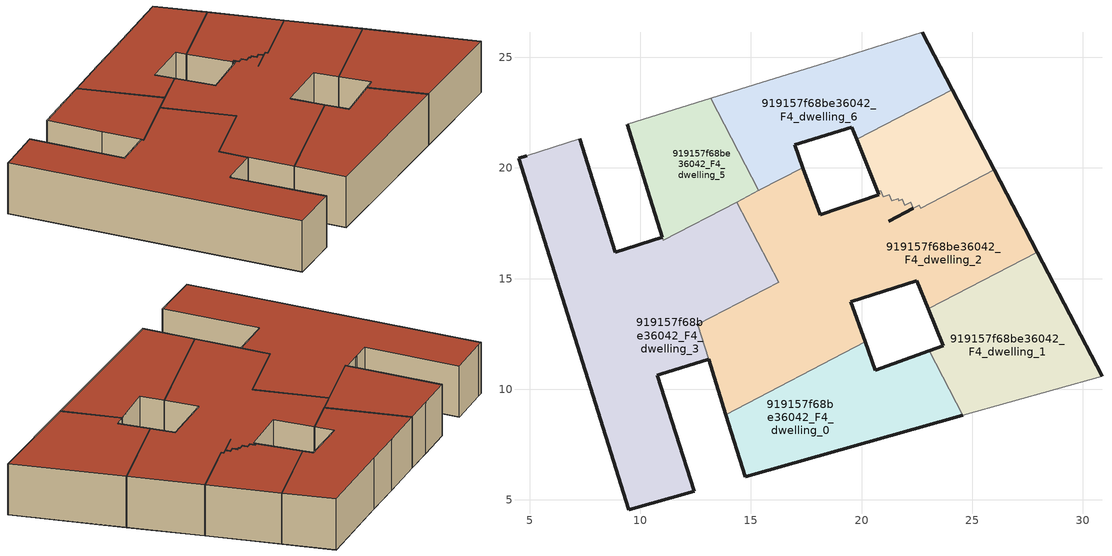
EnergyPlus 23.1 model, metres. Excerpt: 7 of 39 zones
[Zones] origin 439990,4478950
919157f68be36042_F4_dwelling_0
 floor to 919157f68be36042_F3_dwelling_3 (EU_floor_Construction): 19.66,7.43 18.47,11.26 14.4,9.13 15.31,6.21 z12
 floor to 919157f68be36042_F3_dwelling_5 (EU_floor_Construction): 22.14,8.13 21.23,11.08 20.63,10.87 20.17,12.14 18.47,11.26 19.66,7.43 z12
 floor to 919157f68be36042_F3_dwelling_1 (EU_floor_Construction): 15.31,6.21 14.4,9.13 13.87,8.86 14.75,6.05 z12
 floor to 919157f68be36042_F3_dwelling_7 (EU_floor_Construction): 24.57,8.82 23.05,11.74 21.23,11.08 22.14,8.13 z12
 wall outside (EU_wall_Construction): 20.17,12.14 20.63,10.87 23.05,11.74 / 24.57,8.82 14.75,6.05 13.87,8.86 z12:15
 wall to 919157f68be36042_F4_dwelling_1 (EU_wall_Construction): 23.05,11.74 24.57,8.82 z12:15
 wall to 919157f68be36042_F4_dwelling_2 (EU_wall_Construction): 13.87,8.86 20.17,12.14 z12:15
 roof outside (EU_roof_Construction): 23.05,11.74 24.57,8.82 14.75,6.05 13.87,8.86 20.17,12.14 20.63,10.87 z15
919157f68be36042_F4_dwelling_1
 floor to 919157f68be36042_F3_dwelling_7 (EU_floor_Construction): 30.86,10.59 28.48,15.14 23.08,13.46 23.69,11.96 23.05,11.74 24.57,8.82 z12
 floor to 919157f68be36042_F3_dwelling_6 (EU_floor_Construction): 28.48,15.14 27.93,16.2 23.01,13.63 23.08,13.46 z12
 wall outside (EU_wall_Construction): 27.93,16.2 30.86,10.59 / 23.05,11.74 23.69,11.96 23.01,13.63 z12:15
 wall to 919157f68be36042_F4_dwelling_2 (EU_wall_Construction): 23.01,13.63 27.93,16.2 z12:15
 wall adiabatic (EU_wall_Construction): 30.86,10.59 24.57,8.82 z12:15
 roof outside (EU_roof_Construction): 27.93,16.2 30.86,10.59 24.57,8.82 23.05,11.74 23.69,11.96 23.01,13.63 z15
919157f68be36042_F4_dwelling_2
 floor to 919157f68be36042_F3_dwelling_6 (EU_floor_Construction): 27.93,16.2 25.99,19.92 24.27,19.02 24.6,17.98 19.57,16.42 20.26,14.19 22.5,14.89 23.01,13.63 z12
 floor to 919157f68be36042_F3_dwelling_3 (EU_floor_Construction): 18.47,11.26 17.13,15.55 16.05,15.21 16.25,14.83 13.13,13.2 14.4,9.13 z12
 floor to 919157f68be36042_F3_dwelling_4 (EU_floor_Construction): 17.89,18.56 17.35,20.02 15.97,19.3 16.34,18.08 z12
 floor to 919157f68be36042_F3_dwelling_1 (EU_floor_Construction): 14.4,9.13 13.13,13.2 12.6,12.92 13.87,8.86 z12
 floor to 919157f68be36042_F3_dwelling_5 (EU_floor_Construction): 20.17,12.14 19.52,13.95 20.26,14.19 19.57,16.42 24.6,17.98 24.27,19.02 22.66,18.18 22.6,18.32 21.23,17.6 22.33,18.18 22.22,18.45 21.95,18.31 21.83,18.59 21.69,18.52 21.65,18.61 21.37,18.51 21.26,18.79 20.97,18.69 20.86,18.97 20.72,18.92 20.78,18.78 18.14,17.88 17.89,18.56 16.34,18.08 18.47,11.26 z12
 floor to 919157f68be36042_F3_dwelling_2 (EU_floor_Construction): 17.13,15.55 15.97,19.3 14.36,18.46 16.05,15.21 z12
 wall outside (EU_wall_Construction): 17.35,20.02 18.14,17.88 20.78,18.78 20.72,18.92 / 25.99,19.92 27.93,16.2 / 23.01,13.63 22.5,14.89 19.52,13.95 20.17,12.14 / 13.87,8.86 13.09,11.35 z12:15; 12.61,12.93,15 12.6,12.92,12 12.61,12.93,12
 wall to 919157f68be36042_F4_dwelling_3 (EU_wall_Construction): 12.61,12.93 16.25,14.83 14.36,18.46 / 13.09,11.35 12.6,12.92 z12:15
 wall to 919157f68be36042_F4_dwelling_4 (EU_wall_Construction): 20.72,18.92 20.86,18.97 20.97,18.69 21.26,18.79 21.37,18.51 21.65,18.61 21.69,18.52 21.83,18.59 21.95,18.31 22.22,18.45 22.33,18.18 22.6,18.32 22.66,18.18 25.99,19.92 z12:15
 wall to 919157f68be36042_F4_dwelling_6 (EU_wall_Construction): 15.36,18.98 17.35,20.02 z12:15
 wall to 919157f68be36042_F4_dwelling_5 (EU_wall_Construction): 14.36,18.46 15.36,18.98 z12:15
 roof outside (EU_roof_Construction): 25.99,19.92 27.93,16.2 23.01,13.63 22.5,14.89 19.52,13.95 20.17,12.14 13.87,8.86 12.61,12.93 16.25,14.83 14.36,18.46 17.35,20.02 18.14,17.88 20.78,18.78 20.72,18.92 20.86,18.97 20.97,18.69 21.26,18.79 21.37,18.51 21.65,18.61 21.69,18.52 21.83,18.59 21.95,18.31 22.22,18.45 22.33,18.18 22.6,18.32 22.66,18.18 z15
919157f68be36042_F4_dwelling_3
 floor to 919157f68be36042_F3_dwelling_0 (EU_floor_Construction): 12.76,14.39 11.9,17.17 11.05,16.73 10.35,18.97 11,16.86 9.93,16.53 9.87,16.5 8.87,16.19 7.27,21.32 4.87,20.55 4.5,20.44 6.97,12.59 z12
 floor to 919157f68be36042_F3_dwelling_1 (EU_floor_Construction): 12.44,5.41 10.77,10.62 13.09,11.35 12.6,12.92 13.13,13.2 12.76,14.39 6.97,12.59 9.49,4.56 z12
 floor to 919157f68be36042_F3_dwelling_2 (EU_floor_Construction): 16.05,15.21 14.36,18.46 11.9,17.17 12.82,14.21 z12
 floor to 919157f68be36042_F3_dwelling_3 (EU_floor_Construction): 16.25,14.83 16.05,15.21 12.82,14.21 13.13,13.2 z12
 wall outside (EU_wall_Construction): 7.27,21.32 8.87,16.19 9.87,16.5 10,16.55 11,16.86 10.35,18.97 / 13.09,11.35 10.91,10.67 10.77,10.62 12.44,5.41 9.49,4.56 4.5,20.44 4.87,20.55 z12:15; 12.61,12.93,15 12.61,12.93,12 12.6,12.92,12
 wall adiabatic (EU_wall_Construction): 4.87,20.55 7.27,21.32 z12:15
 wall to 919157f68be36042_F4_dwelling_5 (EU_wall_Construction): 10.35,18.97 11.05,16.73 14.36,18.46 z12:15
 roof outside (EU_roof_Construction): 14.36,18.46 16.25,14.83 12.6,12.92 13.09,11.35 10.91,10.67 10.77,10.62 12.44,5.41 9.49,4.56 4.5,20.44 4.87,20.55 7.27,21.32 8.87,16.19 9.87,16.5 10,16.55 11,16.86 10.35,18.97 11.05,16.73 z15
919157f68be36042_F4_dwelling_4
 floor to 919157f68be36042_F3_dwelling_6 (EU_floor_Construction): 25.99,19.92 24.1,23.54 23.04,22.99 24.27,19.02 z12
 floor to 919157f68be36042_F3_dwelling_4 (EU_floor_Construction): 23.84,20.41 23.04,22.99 19.78,21.29 20.53,19.39 z12
 floor to 919157f68be36042_F3_dwelling_5 (EU_floor_Construction): 24.27,19.02 23.84,20.41 20.53,19.39 20.72,18.92 20.86,18.97 20.97,18.69 21.26,18.79 21.37,18.51 21.65,18.61 21.69,18.52 21.83,18.59 21.95,18.31 22.22,18.45 22.33,18.18 21.23,17.6 22.6,18.32 22.66,18.18 z12
 wall outside (EU_wall_Construction): 20.72,18.92 19.78,21.29 / 24.1,23.54 25.99,19.92 / 21.23,17.6 22.33,18.18 21.23,17.6 z12:15
 wall to 919157f68be36042_F4_dwelling_6 (EU_wall_Construction): 19.78,21.29 24.1,23.54 z12:15
 roof outside (EU_roof_Construction): 24.1,23.54 25.99,19.92 22.66,18.18 22.6,18.32 21.23,17.6 22.33,18.18 22.22,18.45 21.95,18.31 21.83,18.59 21.69,18.52 21.65,18.61 21.37,18.51 21.26,18.79 20.97,18.69 20.86,18.97 20.72,18.92 19.78,21.29 z15
919157f68be36042_F4_dwelling_5
 floor to 919157f68be36042_F3_dwelling_2 (EU_floor_Construction): 15.36,18.98 13.18,23.15 11.51,22.63 10.32,22.25 11.9,17.17 z12
 floor to 919157f68be36042_F3_dwelling_0 (EU_floor_Construction): 11.9,17.17 10.32,22.25 9.41,21.97 10.39,18.83 10.35,18.97 11.05,16.73 z12
 wall outside (EU_wall_Construction): 10.34,18.97 9.41,21.97 z12:15
 wall adiabatic (EU_wall_Construction): 9.41,21.97 11.51,22.63 13.18,23.16 z12:15
 wall to 919157f68be36042_F4_dwelling_6 (EU_wall_Construction): 13.18,23.16 15.36,18.98 z12:15
 roof outside (EU_roof_Construction): 13.18,23.16 15.36,18.98 11.05,16.73 10.34,18.97 9.41,21.97 11.51,22.63 z15
919157f68be36042_F4_dwelling_6
 floor to 919157f68be36042_F3_dwelling_4 (EU_floor_Construction): 23.04,22.99 22.13,25.93 18.02,24.64 15.8,23.97 14.63,23.61 15.97,19.3 17.35,20.02 16.97,21.04 19.56,21.83 19.78,21.29 z12
 floor to 919157f68be36042_F3_dwelling_2 (EU_floor_Construction): 15.97,19.3 14.63,23.61 13.18,23.15 15.36,18.98 z12
 floor to 919157f68be36042_F3_dwelling_6 (EU_floor_Construction): 24.1,23.54 22.75,26.12 22.13,25.93 23.04,22.99 z12
 wall outside (EU_wall_Construction): 22.75,26.12 24.1,23.54 / 19.78,21.29 19.56,21.83 16.97,21.04 17.35,20.02 z12:15
 wall adiabatic (EU_wall_Construction): 13.18,23.16 15.8,23.97 18.02,24.64 22.75,26.12 z12:15
 roof outside (EU_roof_Construction): 22.75,26.12 24.1,23.54 19.78,21.29 19.56,21.83 16.97,21.04 17.35,20.02 15.36,18.98 13.18,23.16 15.8,23.97 18.02,24.64 z15
[Building]
EU S2 Campaign: North Axis=0; Terrain=City; Solar Distribution=FullExterior
[Site:Location]
Madrid: Latitude=40.5; Longitude=-3.5; Time Zone=1; Elevation=609
[SizingPeriod:WeatherFileDays]
AnnualSizingPeriod: Begin Month=1; Begin Day of Month=1; End Month=12; End Day of Month=31; Day of Week for Start Day=Monday; Use Weather File Daylight Saving Period=No; Use Weather File Rain and Snow Indicators=No
[MATERIAL]
EU_InternalMass_Material: Roughness=MediumRough; Thickness=0.1; Conductivity=1; Density=1800; Specific Heat=900; Thermal Absorptance=0.9; Solar Absorptance=0.7; Visible Absorptance=0.7
[MATERIAL:NOMASS] Roughness=MediumRough; Thermal Absorptance=0.9; Solar Absorptance=0.7; Visible Absorptance=0.7
Name | Thermal Resistance
EU_wall_NoMass | 0.419739
EU_roof_NoMass | 0.352165
EU_floor_NoMass | 0.608284
[CONSTRUCTION]
EU_wall_Construction: EU_wall_NoMass
EU_roof_Construction: EU_roof_NoMass
EU_floor_Construction: EU_floor_NoMass
EU_InternalMass_Construction: EU_InternalMass_Material
[ZONE] Type=1; Multiplier=1; Ceiling Height=autocalculate; Floor Area=autocalculate; Part of Total Floor Area=Yes
Name | Volume
919157f68be36042_F4_dwelling_0 | 104.551
919157f68be36042_F4_dwelling_1 | 104.561
919157f68be36042_F4_dwelling_2 | 234.656
919157f68be36042_F4_dwelling_3 | 239.163
919157f68be36042_F4_dwelling_4 | 58.864
919157f68be36042_F4_dwelling_5 | 66.9745
919157f68be36042_F4_dwelling_6 | 105.744
[INTERNALMASS] Construction=EU_InternalMass_Construction
Name | Zone or ZoneList | Surface Area
919157f68be36042_F4_dwelling_0_EU_InternalMass | 919157f68be36042_F4_dwelling_0 | 34.8504
919157f68be36042_F4_dwelling_1_EU_InternalMass | 919157f68be36042_F4_dwelling_1 | 34.8535
919157f68be36042_F4_dwelling_2_EU_InternalMass | 919157f68be36042_F4_dwelling_2 | 78.2206
919157f68be36042_F4_dwelling_3_EU_InternalMass | 919157f68be36042_F4_dwelling_3 | 79.7267
919157f68be36042_F4_dwelling_4_EU_InternalMass | 919157f68be36042_F4_dwelling_4 | 19.6229
919157f68be36042_F4_dwelling_5_EU_InternalMass | 919157f68be36042_F4_dwelling_5 | 22.3167
919157f68be36042_F4_dwelling_6_EU_InternalMass | 919157f68be36042_F4_dwelling_6 | 35.2468
[OTHEREQUIPMENT] Fuel Type=Electricity; Design Level Calculation Method=Watts/Area; Power per Zone Floor Area=1; Fraction Latent=0; Fraction Radiant=0; Fraction Lost=0; Carbon Dioxide Generation Rate=0; EndUse Subcategory=EU_Step8_InternalGains
Name | Zone or ZoneList or Space or SpaceList | Schedule
EU_Step8_InternalGain_919157f68be36042_F4_dwelling_0_f000 | 919157f68be36042_F4_dwelling_0 | EU_Step8_GainSchedule_919157f68be36042_F4_dwelling_0_f000
EU_Step8_InternalGain_919157f68be36042_F4_dwelling_1_f000 | 919157f68be36042_F4_dwelling_1 | EU_Step8_GainSchedule_919157f68be36042_F4_dwelling_1_f000
EU_Step8_InternalGain_919157f68be36042_F4_dwelling_2_f000 | 919157f68be36042_F4_dwelling_2 | EU_Step8_GainSchedule_919157f68be36042_F4_dwelling_2_f000
EU_Step8_InternalGain_919157f68be36042_F4_dwelling_3_f000 | 919157f68be36042_F4_dwelling_3 | EU_Step8_GainSchedule_919157f68be36042_F4_dwelling_3_f000
EU_Step8_InternalGain_919157f68be36042_F4_dwelling_4_f000 | 919157f68be36042_F4_dwelling_4 | EU_Step8_GainSchedule_919157f68be36042_F4_dwelling_4_f000
EU_Step8_InternalGain_919157f68be36042_F4_dwelling_5_f000 | 919157f68be36042_F4_dwelling_5 | EU_Step8_GainSchedule_919157f68be36042_F4_dwelling_5_f000
EU_Step8_InternalGain_919157f68be36042_F4_dwelling_6_f000 | 919157f68be36042_F4_dwelling_6 | EU_Step8_GainSchedule_919157f68be36042_F4_dwelling_6_f000
[ZONEVENTILATION:DESIGNFLOWRATE] Schedule=EU_AlwaysOn; Design Flow Rate Calculation Method=AirChanges/Hour; Air Changes per Hour=0.703302; Ventilation Type=Natural; Fan Pressure Rise=0; Fan Total Efficiency=1; Constant Term Coefficient=1; Temperature Term Coefficient=0; Velocity Term Coefficient=0; Velocity Squared Term Coefficient=0; Minimum Indoor Temperature=-100; Maximum Indoor Temperature=100; Delta Temperature=-100; Minimum Outdoor Temperature=-100; Maximum Outdoor Temperature=100; Maximum Wind Speed=40
Name | Zone or ZoneList or Space or SpaceList
EU_ConstantAir_919157f68be36042_F4_dwelling_0 | 919157f68be36042_F4_dwelling_0
EU_ConstantAir_919157f68be36042_F4_dwelling_1 | 919157f68be36042_F4_dwelling_1
EU_ConstantAir_919157f68be36042_F4_dwelling_2 | 919157f68be36042_F4_dwelling_2
EU_ConstantAir_919157f68be36042_F4_dwelling_3 | 919157f68be36042_F4_dwelling_3
EU_ConstantAir_919157f68be36042_F4_dwelling_4 | 919157f68be36042_F4_dwelling_4
EU_ConstantAir_919157f68be36042_F4_dwelling_5 | 919157f68be36042_F4_dwelling_5
EU_ConstantAir_919157f68be36042_F4_dwelling_6 | 919157f68be36042_F4_dwelling_6
[HVACTEMPLATE:THERMOSTAT] Constant Heating Setpoint=20; Constant Cooling Setpoint=50
EU_HeatOnly_919157f68be36042_F0_dwelling_0; EU_HeatOnly_919157f68be36042_F0_dwelling_1; EU_HeatOnly_919157f68be36042_F0_dwelling_2; EU_HeatOnly_919157f68be36042_F0_dwelling_3; EU_HeatOnly_919157f68be36042_F0_dwelling_4; EU_HeatOnly_919157f68be36042_F0_dwelling_5; EU_HeatOnly_919157f68be36042_F0_dwelling_6; EU_HeatOnly_919157f68be36042_F0_dwelling_7; EU_HeatOnly_919157f68be36042_F1_dwelling_0; EU_HeatOnly_919157f68be36042_F1_dwelling_1; EU_HeatOnly_919157f68be36042_F1_dwelling_2; EU_HeatOnly_919157f68be36042_F1_dwelling_3; EU_HeatOnly_919157f68be36042_F1_dwelling_4; EU_HeatOnly_919157f68be36042_F1_dwelling_5; EU_HeatOnly_919157f68be36042_F1_dwelling_6; EU_HeatOnly_919157f68be36042_F1_dwelling_7; EU_HeatOnly_919157f68be36042_F2_dwelling_0; EU_HeatOnly_919157f68be36042_F2_dwelling_1; EU_HeatOnly_919157f68be36042_F2_dwelling_2; EU_HeatOnly_919157f68be36042_F2_dwelling_3; EU_HeatOnly_919157f68be36042_F2_dwelling_4; EU_HeatOnly_919157f68be36042_F2_dwelling_5; EU_HeatOnly_919157f68be36042_F2_dwelling_6; EU_HeatOnly_919157f68be36042_F2_dwelling_7; EU_HeatOnly_919157f68be36042_F3_dwelling_0; EU_HeatOnly_919157f68be36042_F3_dwelling_1; EU_HeatOnly_919157f68be36042_F3_dwelling_2; EU_HeatOnly_919157f68be36042_F3_dwelling_3; EU_HeatOnly_919157f68be36042_F3_dwelling_4; EU_HeatOnly_919157f68be36042_F3_dwelling_5; EU_HeatOnly_919157f68be36042_F3_dwelling_6; EU_HeatOnly_919157f68be36042_F3_dwelling_7; EU_HeatOnly_919157f68be36042_F4_dwelling_0; EU_HeatOnly_919157f68be36042_F4_dwelling_1; EU_HeatOnly_919157f68be36042_F4_dwelling_2; EU_HeatOnly_919157f68be36042_F4_dwelling_3; EU_HeatOnly_919157f68be36042_F4_dwelling_4; EU_HeatOnly_919157f68be36042_F4_dwelling_5; EU_HeatOnly_919157f68be36042_F4_dwelling_6
[HVACTEMPLATE:ZONE:IDEALLOADSAIRSYSTEM] System Availability Schedule=EU_AlwaysOn; Maximum Heating Supply Air Temperature=50; Minimum Cooling Supply Air Temperature=13; Maximum Heating Supply Air Humidity Ratio=0.0156; Minimum Cooling Supply Air Humidity Ratio=0.0077; Heating Limit=NoLimit; Cooling Limit=NoLimit; Heating Availability Schedule=EU_AlwaysOn; Cooling Availability Schedule=EU_CoolingOff; Dehumidification Control Type=ConstantSensibleHeatRatio; Cooling Sensible Heat Ratio=0.7; Dehumidification Setpoint=60; Humidification Control Type=None; Humidification Setpoint=30; Outdoor Air Method=None; Outdoor Air Flow Rate per Person=0.00944; Outdoor Air Flow Rate per Zone Floor Area=0; Outdoor Air Flow Rate per Zone=0; Demand Controlled Ventilation Type=None; Outdoor Air Economizer Type=NoEconomizer; Heat Recovery Type=None; Sensible Heat Recovery Effectiveness=0.7; Latent Heat Recovery Effectiveness=0.65
Name | Template Thermostat
919157f68be36042_F4_dwelling_0 | EU_HeatOnly_919157f68be36042_F4_dwelling_0
919157f68be36042_F4_dwelling_1 | EU_HeatOnly_919157f68be36042_F4_dwelling_1
919157f68be36042_F4_dwelling_2 | EU_HeatOnly_919157f68be36042_F4_dwelling_2
919157f68be36042_F4_dwelling_3 | EU_HeatOnly_919157f68be36042_F4_dwelling_3
919157f68be36042_F4_dwelling_4 | EU_HeatOnly_919157f68be36042_F4_dwelling_4
919157f68be36042_F4_dwelling_5 | EU_HeatOnly_919157f68be36042_F4_dwelling_5
919157f68be36042_F4_dwelling_6 | EU_HeatOnly_919157f68be36042_F4_dwelling_6
[SIZING:ZONE] Zone Cooling Design Supply Air Temperature Input Method=SupplyAirTemperature; Zone Cooling Design Supply Air Temperature=13; Zone Heating Design Supply Air Temperature Input Method=SupplyAirTemperature; Zone Heating Design Supply Air Temperature=50; Zone Cooling Design Supply Air Humidity Ratio=0.008; Zone Heating Design Supply Air Humidity Ratio=0.008; Cooling Design Air Flow Method=DesignDay; Cooling Design Air Flow Rate=0; Cooling Minimum Air Flow per Zone Floor Area=0.000762; Cooling Minimum Air Flow=0; Cooling Minimum Air Flow Fraction=0.2; Heating Design Air Flow Method=DesignDay; Heating Design Air Flow Rate=0; Heating Maximum Air Flow per Zone Floor Area=0.002032; Heating Maximum Air Flow=0.141576; Heating Maximum Air Flow Fraction=0.3; Account for Dedicated Outdoor Air System=No; Dedicated Outdoor Air System Control Strategy=NeutralSupplyAir; Dedicated Outdoor Air Low Setpoint Temperature for Design=autosize; Dedicated Outdoor Air High Setpoint Temperature for Design=autosize; Zone Load Sizing Method=Sensible Load Only No Latent Load; Zone Latent Cooling Design Supply Air Humidity Ratio Input Method=HumidityRatioDifference; Zone Cooling Design Supply Air Humidity Ratio Difference=0.005; Zone Latent Heating Design Supply Air Humidity Ratio Input Method=HumidityRatioDifference; Zone Humidification Design Supply Air Humidity Ratio Difference=0.005
919157f68be36042_F4_dwelling_0; 919157f68be36042_F4_dwelling_1; 919157f68be36042_F4_dwelling_2; 919157f68be36042_F4_dwelling_3; 919157f68be36042_F4_dwelling_4; 919157f68be36042_F4_dwelling_5; 919157f68be36042_F4_dwelling_6
[SCHEDULE:CONSTANT]
Name | Hourly Value
EU_AlwaysOn | 1
EU_CoolingOff | 0
[SCHEDULE:FILE] Column Number=1; Rows to Skip at Top=0; Number of Hours of Data=8760; Column Separator=Comma; Interpolate to Timestep=No; Minutes per Item=60; Adjust Schedule for Daylight Savings=Yes
Name | File
EU_Step8_GainSchedule_919157f68be36042_F4_dwelling_0_f000 | ../../schedules/919157f68be36042/919157f68be36042_F4_dwelling_0_f000_gain.csv
EU_Step8_GainSchedule_919157f68be36042_F4_dwelling_1_f000 | ../../schedules/919157f68be36042/919157f68be36042_F4_dwelling_1_f000_gain.csv
EU_Step8_GainSchedule_919157f68be36042_F4_dwelling_2_f000 | ../../schedules/919157f68be36042/919157f68be36042_F4_dwelling_2_f000_gain.csv
EU_Step8_GainSchedule_919157f68be36042_F4_dwelling_3_f000 | ../../schedules/919157f68be36042/919157f68be36042_F4_dwelling_3_f000_gain.csv
EU_Step8_GainSchedule_919157f68be36042_F4_dwelling_4_f000 | ../../schedules/919157f68be36042/919157f68be36042_F4_dwelling_4_f000_gain.csv
EU_Step8_GainSchedule_919157f68be36042_F4_dwelling_5_f000 | ../../schedules/919157f68be36042/919157f68be36042_F4_dwelling_5_f000_gain.csv
EU_Step8_GainSchedule_919157f68be36042_F4_dwelling_6_f000 | ../../schedules/919157f68be36042/919157f68be36042_F4_dwelling_6_f000_gain.csv
